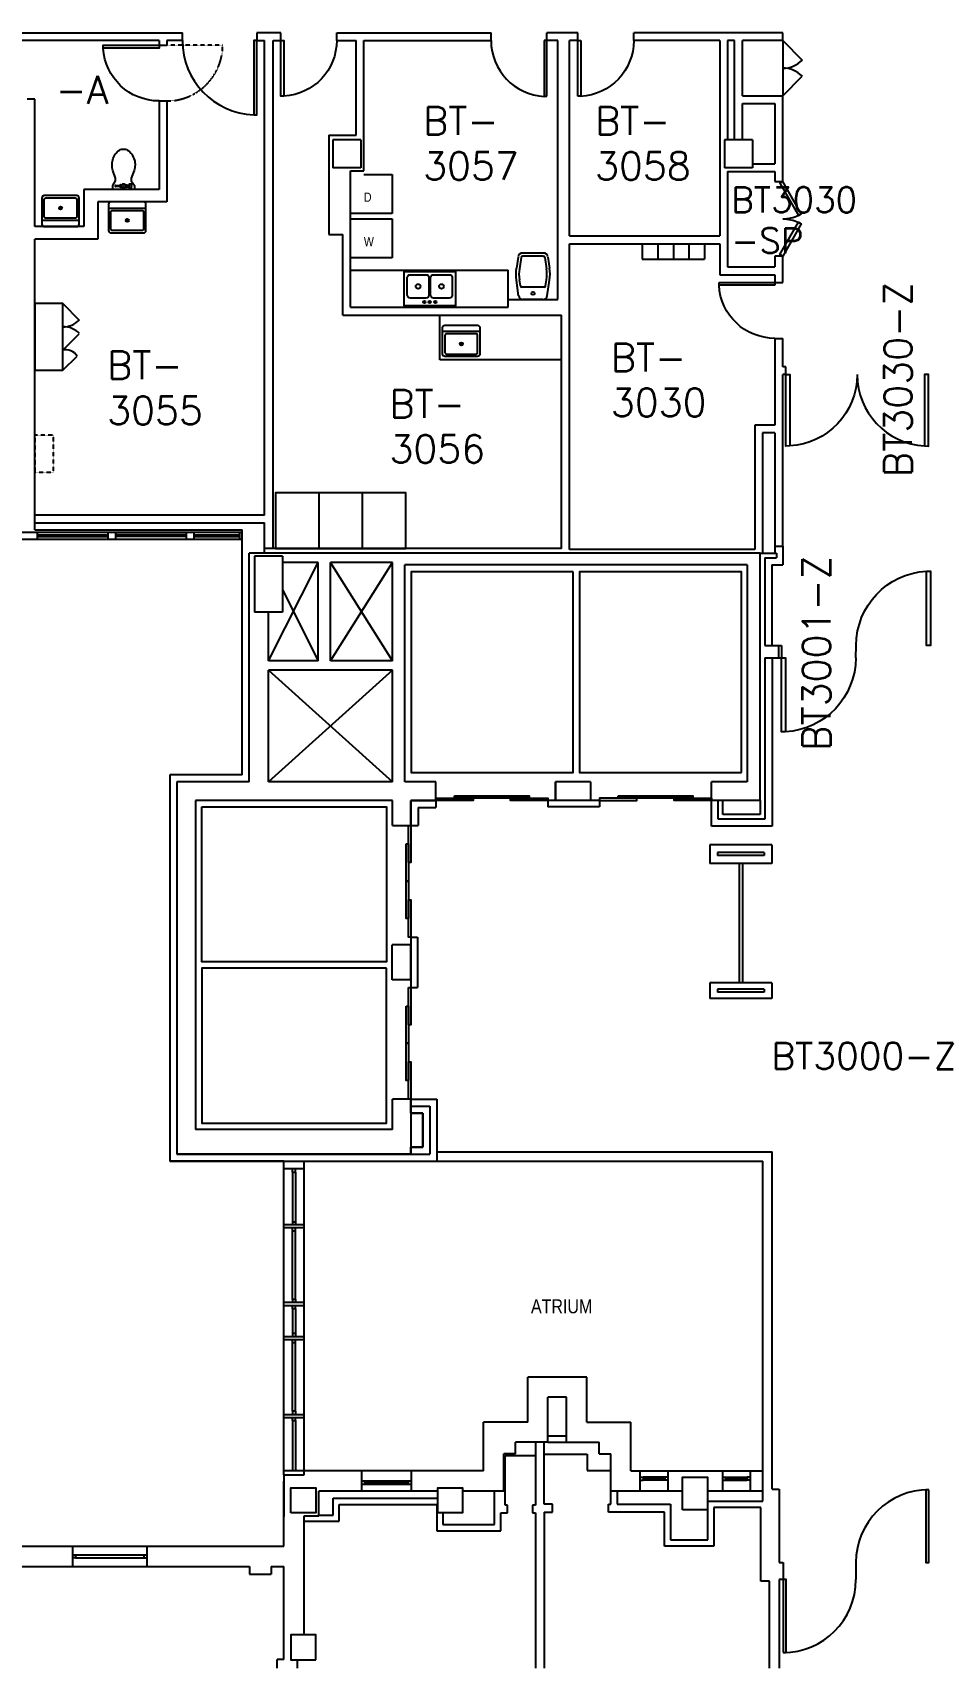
# Model space of a CAD drawing. Extents: x 2912 to 7121, y 18087 to 19938.
# Drawn here: x 4486 to 5062, y 18087 to 19142 of the extents above; entities that cross this region are included whole.
import ezdxf
from ezdxf.enums import TextEntityAlignment as Align

# ---------------------------------------------------------------- set-up
doc = ezdxf.new("R2010")
doc.units = 0
doc.header["$MEASUREMENT"] = 0
doc.linetypes.add('08224_0-UIHC_NEW_FLOOR_PLA', pattern=[0.1875, 0.125, -0.0625])
doc.layers.get('0').update_dxf_attribs({"linetype": 'CONTINUOUS'})
for name, color, linetype in [('ARDOOR', 7, 'CONTINUOUS'), ('ARROOMNO', 4, 'CONTINUOUS'), ('ARWALL', 7, 'CONTINUOUS'), ('COL', 14, 'CONTINUOUS'), ('EQUIP', 30, 'CONTINUOUS'), ('EXDOOR', 8, 'CONTINUOUS'), ('EXWALL', 8, 'CONTINUOUS'), ('EXWINDOW', 8, 'CONTINUOUS'), ('MILL', 1, 'CONTINUOUS'), ('MPFIXTURE', 3, 'CONTINUOUS'), ('TXT', 4, 'CONTINUOUS')]:
    doc.layers.add(name, color=color, linetype=linetype)
doc.styles.add('08224_0-UIHC_NEW_FLOOR_PL0', font='ARIALN.TTF', dxfattribs={"height": 17})
doc.styles.add('ROMANS', font='romans.shx', dxfattribs={"height": 18})

# ---------------------------------------------------------------- blocks, each defined once
blk = doc.blocks.new('SNK-CL2')
at = {"layer": 'MPFIXTURE', "ltscale": 0.25}
for p, q in [((-6.3, 0.4), (6.2, 0.4)), ((-9.2, -2.1), (-10.7, -12)), ((-8.2, -8.4), (-8.8, -12.4)), ((-7.2, -7.6), (7.1, -7.6)), ((8.1, -8.4), (8.7, -12.4)), ((9.2, -2.1), (10.7, -12)), ((-9.6, -27), (-10.7, -19.8)), ((-7.7, -26.7), (-8.8, -19.4)), ((7.6, -26.7), (8.7, -19.4)), ((9.6, -27), (10.7, -19.8)), ((-6.7, -27.6), (6.7, -27.6)), ((-6.7, -29.6), (6.7, -29.6))]:
    blk.add_line(p, q, dxfattribs=at)
blk.add_circle((0, -3.6), 1, dxfattribs=at)
for centre, radius, start, end in [((-6.3, -2.6), 3, 90, 171.4726), ((6.2, -2.6), 3, 8.5274, 90), ((-7.2, -8.6), 1, 90, 171.4726), ((7.1, -8.6), 1, 8.5274, 90), ((15, -15.9), 26, 171.4726, 188.5274), ((15, -15.9), 24, 171.4726, 188.5274), ((-15, -15.9), 24, 351.4726, 8.5274), ((-15, -15.9), 26, 351.4726, 8.5274), ((-6.7, -26.6), 3, 188.5274, 270), ((-6.7, -26.6), 1, 188.5274, 270), ((6.6, -26.6), 1, 270, 351.4726), ((6.6, -26.6), 3, 270, 351.4726)]:
    blk.add_arc(centre, radius, start, end, dxfattribs=at)
blk = doc.blocks.new('3-00-DR')
at = {"color": 0}
for p, q in [((0, 36), (0, 0)), ((1.8, 36), (0, 36)), ((1.8, 0), (1.8, 36)), ((0, 0), (1.8, 0))]:
    blk.add_line(p, q, dxfattribs=at)
blk.add_arc((-0.1, 0), 36.1, 0.049, 87.097, dxfattribs=at)
blk = doc.blocks.new('A$C469C574F')
at = {"layer": 'ARDOOR'}
blk.add_lwpolyline([(47, 47), (45, 47), (45, 0), (47, 0)], close=True, dxfattribs=at)
blk.add_arc((47, 0), 47, 90, 180, dxfattribs=at)

msp = doc.modelspace()

# ---------------------------------------------------------------- linework, layer by layer
at = {"layer": 'ARDOOR', "linetype": '08224_0-UIHC_NEW_FLOOR_PLA'}
msp.add_line((4608.5, 19133.7), (4572.5, 19133.7), dxfattribs=at)
at = {"layer": 'ARDOOR'}
for p, q in [((4969.5, 18926.3), (4969.5, 18928.7)), ((5016.6, 18738.8), (5016.9, 18746.8)), ((5016.7, 18155.6), (5016.7, 18144.6))]:
    msp.add_line(p, q, dxfattribs=at)
msp.add_lwpolyline([(4582.5, 19136.7, 0.402069), (4628.5, 19088.7), (4628.5, 19088.7), (4630.5, 19088.7), (4630.5, 19136.7), (4628.5, 19136.7), (4628.5, 19088.7)], format="xyb", dxfattribs=at)
at = {"layer": 'ARDOOR', "flags": 128}
for points in [[(4682, 19136.7, -0.39805), (4648, 19100.8), (4646, 19100.7), (4646, 19136.7), (4648, 19136.7), (4648, 19100.8)], [(4567.5, 19097.7, -0.39805), (4531.5, 19131.7), (4531.5, 19133.7), (4567.5, 19133.7), (4567.5, 19131.7), (4531.5, 19131.7)], [(4969.5, 19021.7, 0.110562), (4979.7, 19024), (4979.7, 19023.9), (4981.5, 19024.9), (4969.5, 19045.7), (4967.7, 19044.7), (4979.7, 19023.9)], [(4969.5, 19021.7, 0.110562), (4979.7, 19024), (4979.7, 19023.9), (4981.5, 19024.9), (4969.5, 19045.7), (4967.7, 19044.7), (4979.7, 19023.9)], [(4969.5, 19021.7, -0.110562), (4979.7, 19019.4), (4979.7, 19019.5), (4981.5, 19018.5), (4969.5, 18997.7), (4967.7, 18998.7), (4979.7, 19019.5)], [(4969.5, 19021.7, -0.110562), (4979.7, 19019.4), (4979.7, 19019.5), (4981.5, 19018.5), (4969.5, 18997.7), (4967.7, 18998.7), (4979.7, 19019.5)], [(5017.5, 18921.3, -0.39805), (4974, 18875.4), (4971.5, 18875.3), (4971.5, 18921.3), (4974, 18921.3), (4974, 18875.4)], [(5017.5, 18921.3, 0.39805), (5060.9, 18875.4), (5063.5, 18875.3), (5063.5, 18921.3), (5060.9, 18921.3), (5060.9, 18875.4)], [(5016.9, 18746.8, -0.39805), (5062.1, 18794.6), (5064.7, 18794.7), (5064.7, 18746.8), (5062.1, 18746.8), (5062.1, 18794.6)], [(5016.6, 18738.8, -0.39805), (4971.4, 18691.1), (4968.7, 18691), (4968.7, 18738.8), (4971.4, 18738.8), (4971.4, 18691.1)]]:
    msp.add_lwpolyline(points, format="xyb", dxfattribs=at)
at = {"layer": 'ARDOOR', "linetype": '08224_0-UIHC_NEW_FLOOR_PLA'}
msp.add_arc((4572.5, 19133.7), 36, 270, 0, dxfattribs=at)
at = {"layer": 'ARWALL', "linetype": 'BYBLOCK'}
for p, q in [((4389, 19141.7), (4582.5, 19141.7)), ((4567.5, 19136.7), (4446.5, 19136.7)), ((4582.5, 19136.7), (4572.5, 19136.7)), ((4682, 19141.7), (4781.5, 19141.7)), ((4694.5, 19075.7), (4694.5, 19136.7)), ((4699.5, 19052.7), (4699.5, 19136.7)), ((4699.5, 19136.7), (4781.5, 19136.7)), ((4837.5, 19141.7), (4817.5, 19141.7)), ((4837.5, 19141.7), (4817.5, 19141.7)), ((4824.5, 19136.7), (4817.5, 19136.7)), ((4824.5, 18969.7), (4824.5, 19136.7)), ((4824.5, 18969.7), (4824.5, 19136.7)), ((4837.5, 19136.7), (4832, 19136.7)), ((4832, 19010.7), (4832, 19136.7)), ((4914, 19141.7), (4873.5, 19141.7)), ((4914, 19141.7), (4873.5, 19141.7)), ((4929, 19136.7), (4873.5, 19136.7)), ((4969.5, 19141.7), (4913, 19141.7)), ((4969.5, 19141.7), (4918, 19141.7)), ((4929, 19136.7), (4929, 19010.7)), ((4934, 19136.7), (4934, 19072.7)), ((4938.5, 19136.7), (4934, 19136.7)), ((4938.5, 19136.7), (4936, 19136.7)), ((4938.5, 19072.7), (4938.5, 19136.7)), ((4938.5, 19072.7), (4938.5, 19136.7)), ((4969.5, 19136.7), (4943.5, 19136.7)), ((4943.5, 19101), (4943.5, 19136.7)), ((4969.5, 19136.7), (4943.5, 19136.7)), ((4943.5, 19101), (4943.5, 19136.7)), ((4969.5, 19136.7), (4969.5, 19141.7)), ((4487.5, 19098.9), (4482.5, 19098.9)), ((4487.5, 19016.7), (4487.5, 19098.9)), ((4943.5, 19101), (4969.5, 19101)), ((4943.5, 19101), (4969.5, 19101)), ((4943.5, 19096), (4964.5, 19096)), ((4943.5, 19072.7), (4943.5, 19096)), ((4943.5, 19096), (4964.5, 19096)), ((4943.5, 19072.7), (4943.5, 19096)), ((4964.5, 19096), (4964.5, 19057.2)), ((4964.5, 19096), (4964.5, 19057.2)), ((4969.5, 19045.7), (4969.5, 19101)), ((4969.5, 19045.7), (4969.5, 19101)), ((4677, 19075.7), (4677, 19011.7)), ((4691, 18964.7), (4691, 19052.7)), ((4691, 19052.7), (4699.5, 19052.7)), ((4934, 19052.2), (4964.5, 19052.2)), ((4934, 19052.2), (4934, 18990.7)), ((4936, 19052.2), (4964.5, 19052.2)), ((4950, 19057.2), (4964.5, 19057.2)), ((4950, 19057.2), (4964.5, 19057.2)), ((4964.5, 19052.2), (4964.5, 19045.7)), ((4964.5, 19052.2), (4964.5, 19045.7)), ((4487.5, 18821.2), (4487.5, 19008.7)), ((4686, 18959.7), (4686, 19011.7)), ((4832, 18808.7), (4832, 19005.7)), ((4929, 19005.7), (4929, 18985.7)), ((4964.5, 18997.7), (4964.5, 18990.7)), ((4964.5, 18997.7), (4964.5, 18990.7)), ((4969.5, 18980.7), (4969.5, 18997.7)), ((4934, 18990.7), (4964.5, 18990.7)), ((4934, 18990.7), (4964.5, 18990.7)), ((4929, 18985.7), (4964.5, 18985.7)), ((4964.5, 18985.7), (4964.5, 18980.7)), ((4792.5, 18964.7), (4792.5, 18969.7)), ((4792.5, 18969.7), (4824.5, 18969.7)), ((4686, 18959.7), (4827, 18959.7)), ((4691, 18964.7), (4792.5, 18964.7)), ((4827, 18809.2), (4827, 18959.7)), ((4964.5, 18944.7), (4964.5, 18888.7)), ((4969.5, 18926.3), (4969.5, 18944.7)), ((4969.5, 18810.8), (4969.5, 18921.3)), ((4951.5, 18888.7), (4951.5, 18808.7)), ((4956.5, 18883.7), (4956.5, 18806.3)), ((4964.5, 18883.7), (4964.5, 18810.8)), ((4827, 18809.2), (4635.5, 18809.2)), ((4951.5, 18808.7), (4832, 18808.7)), ((4962.5, 18618.3), (4922.5, 18618.3)), ((4922.5, 18618.3), (4922.5, 18606.3)), ((4962.5, 18618.3), (4962.5, 18606.3)), ((4957.5, 18613.3), (4927.5, 18613.3)), ((4927.5, 18613.3), (4927.5, 18611.3)), ((4957.5, 18611.3), (4927.5, 18611.3)), ((4957.5, 18613.3), (4957.5, 18611.3)), ((4962.5, 18606.3), (4922.5, 18606.3)), ((4941.5, 18606.3), (4941.5, 18529.3)), ((4943.5, 18606.3), (4943.5, 18529.3)), ((4962.5, 18529.3), (4922.5, 18529.3)), ((4922.5, 18529.3), (4922.5, 18519.3)), ((4957.5, 18525.3), (4927.5, 18525.3)), ((4927.5, 18525.3), (4927.5, 18523.3)), ((4957.5, 18523.3), (4927.5, 18523.3)), ((4957.5, 18525.3), (4957.5, 18523.3)), ((4962.5, 18529.3), (4962.5, 18519.3)), ((4962.5, 18519.3), (4922.5, 18519.3)), ((4746.5, 18420.3), (4962.7, 18420.3)), ((4962.7, 18203), (4962.7, 18420.3)), ((4648, 18212.2), (4648, 18414.3)), ((4661, 18212.2), (4661, 18414.3)), ((4746.5, 18414.3), (4956.7, 18414.3)), ((4956.7, 18195.2), (4956.7, 18414.3)), ((4648, 18212.2), (4648, 18288.2)), ((4661, 18212.2), (4661, 18288.2)), ((4805.2, 18246.2), (4805.2, 18253.8)), ((4818.2, 18233.2), (4818.2, 18253.8)), ((4830.2, 18233.2), (4830.2, 18253.8)), ((4776.7, 18214.7), (4776.7, 18246.2)), ((4805.2, 18246.2), (4776.7, 18246.2)), ((4871.7, 18214.7), (4871.7, 18240.8)), ((4797.2, 18225.7), (4797.2, 18233.2)), ((4818.2, 18233.2), (4797.2, 18233.2)), ((4818.2, 18237.2), (4830.2, 18237.2)), ((4818.2, 18233.2), (4830.2, 18233.2)), ((4830.2, 18233.2), (4851.2, 18233.2)), ((4851.2, 18225.7), (4851.2, 18233.2)), ((4789.7, 18201.7), (4789.7, 18225.7)), ((4797.2, 18225.7), (4789.7, 18225.7)), ((4851.2, 18225.7), (4858.7, 18225.7)), ((4858.7, 18201.7), (4858.7, 18225.7)), ((4648, 18212.2), (4661, 18212.2)), ((4648, 18212.2), (4648, 18185.4)), ((4648, 18212.2), (4661, 18212.2)), ((4648, 18166.1), (4648, 18208)), ((4871.7, 18214.7), (4956.7, 18214.7)), ((4670.5, 18185.7), (4670.5, 18201.7)), ((4789.7, 18201.7), (4763.2, 18201.7)), ((4905, 18201.7), (4858.7, 18201.7)), ((4956.7, 18201.7), (4921, 18201.7)), ((4661, 18185.7), (4670.5, 18185.7)), ((4661, 18153.1), (4661, 18185.7)), ((3858.1, 18166.1), (4648, 18166.1)), ((4478.7, 18153.1), (4625.7, 18153.1)), ((4625.7, 18153.1), (4625.7, 18148.1)), ((4625.7, 18148.1), (4639.7, 18148.1)), ((4639.7, 18153.1), (4648, 18153.1)), ((4639.7, 18153.1), (4639.7, 18148.1)), ((4648, 18093.2), (4648, 18153.1)), ((4661, 18109), (4661, 18153.1)), ((4643.7, 18087.5), (4643.7, 18093.2)), ((4648, 18093.2), (4643.7, 18093.2)), ((4656.7, 18087.5), (4656.7, 18093))]:
    msp.add_line(p, q, dxfattribs=at)
at = {"layer": 'ARWALL'}
for p, q in [((4567.5, 19136.7), (4567.5, 19133.7)), ((4572.5, 19136.7), (4572.5, 19133.7)), ((4582.5, 19136.7), (4582.5, 19141.7)), ((4646, 19141.7), (4630.5, 19141.7)), ((4630.5, 19141.7), (4630.5, 19136.7)), ((4630.5, 19136.7), (4635.5, 19136.7)), ((4635.5, 18830.7), (4635.5, 19136.7)), ((4641, 19136.7), (4646, 19136.7)), ((4646, 19136.7), (4646, 19141.7)), ((4682, 19136.7), (4682, 19141.7)), ((4682, 19136.7), (4694.5, 19136.7)), ((4781.5, 19136.7), (4781.5, 19141.7)), ((4817.5, 19136.7), (4817.5, 19141.7)), ((4837.5, 19136.7), (4837.5, 19141.7)), ((4873.5, 19136.7), (4873.5, 19141.7)), ((4567.5, 19133.7), (4572.5, 19133.7)), ((4487.5, 19098.9), (4487.5, 19098.9)), ((4567.5, 19097.7), (4567.5, 19040.7)), ((4567.5, 19097.7), (4572.5, 19097.7)), ((4572.5, 19097.7), (4572.5, 19032.7)), ((4677, 19075.7), (4694.5, 19075.7)), ((4567.5, 19040.7), (4519, 19040.7)), ((4519, 19040.7), (4519, 19016.7)), ((4964.5, 19045.7), (4969.5, 19045.7)), ((4572.5, 19032.7), (4528, 19032.7)), ((4528, 19032.7), (4528, 19008.7)), ((4519, 19016.7), (4487.5, 19016.7)), ((4528, 19008.7), (4487.5, 19008.7)), ((4677, 19011.7), (4686, 19011.7)), ((4969.5, 18997.7), (4964.5, 18997.7)), ((4964.5, 18980.7), (4969.5, 18980.7)), ((4964.5, 18944.7), (4969.5, 18944.7)), ((4969.5, 18926.3), (4969.5, 18928.7)), ((4971.5, 18926.3), (4969.5, 18926.3)), ((4971.5, 18921.3), (4971.5, 18926.3)), ((4971.5, 18921.3), (4969.5, 18921.3)), ((4964.5, 18888.7), (4951.5, 18888.7)), ((4964.5, 18883.7), (4956.5, 18883.7)), ((4635.5, 18830.7), (4487.5, 18830.7)), ((4810.2, 18233.2), (4810.2, 18192.7)), ((4815.8, 18193.2), (4815.8, 18233.2)), ((4790.7, 18192.7), (4790.7, 18224.7)), ((4790.7, 18224.7), (4810.2, 18224.7)), ((4815.8, 18225.5), (4843.5, 18225.5)), ((4843.5, 18225.5), (4843.5, 18215)), ((4843.5, 18215), (4858.7, 18215)), ((4679.7, 18186.2), (4679.7, 18197.1)), ((4679.7, 18197.1), (4747.2, 18197.1)), ((4783.7, 18180.1), (4783.7, 18201.7)), ((4858.7, 18193.2), (4858.7, 18201.7)), ((4862.7, 18201.7), (4862.7, 18193.2)), ((4962.7, 18203), (4967.2, 18203)), ((4967.2, 18203), (4967.2, 18155.6)), ((4670.5, 18186.2), (4679.7, 18186.2)), ((4683.7, 18182.2), (4683.7, 18193.1)), ((4683.7, 18193.1), (4746.5, 18193.1)), ((4746.5, 18193.1), (4746.5, 18176.1)), ((4750.5, 18187.7), (4750.5, 18180.1)), ((4787.7, 18176.1), (4787.7, 18187.7)), ((4787.7, 18187.7), (4792.2, 18187.7)), ((4792.2, 18192.7), (4790.7, 18192.7)), ((4792.2, 18187.7), (4792.2, 18192.7)), ((4810.2, 18192.7), (4808.2, 18192.7)), ((4808.2, 18192.7), (4808.2, 18187.7)), ((4808.2, 18187.7), (4810.2, 18187.7)), ((4810.2, 18187.7), (4810.2, 18087.5)), ((4821.2, 18193.2), (4815.8, 18193.2)), ((4815.8, 18188.2), (4821.2, 18188.2)), ((4815.8, 18188.2), (4815.8, 18087.5)), ((4821.2, 18188.2), (4821.2, 18193.2)), ((4857.2, 18188.2), (4857.2, 18193.2)), ((4857.2, 18193.2), (4858.7, 18193.2)), ((4893.2, 18188.2), (4857.2, 18188.2)), ((4862.7, 18193.2), (4897.2, 18193.2)), ((4893.2, 18166.2), (4893.2, 18188.2)), ((4897.2, 18193.2), (4897.2, 18170.2)), ((4921.2, 18170.2), (4921.2, 18195.2)), ((4921.2, 18195.2), (4956.7, 18195.2)), ((4955.5, 18191.2), (4925.2, 18191.2)), ((4925.2, 18191.2), (4925.2, 18166.2)), ((4955.5, 18143.7), (4955.5, 18191.2)), ((4661, 18182.2), (4683.7, 18182.2)), ((4746.5, 18176.1), (4787.7, 18176.1)), ((4750.5, 18180.1), (4783.7, 18180.1)), ((4925.2, 18166.2), (4893.2, 18166.2)), ((4897.2, 18170.2), (4921.2, 18170.2)), ((4967.2, 18155.6), (4969.7, 18155.6)), ((4969.7, 18155.6), (4969.7, 18144.6)), ((4961, 18143.7), (4955.5, 18143.7)), ((4961, 18087.5), (4961, 18143.7)), ((4969.7, 18144.6), (4967.2, 18144.6)), ((4967.2, 18144.6), (4967.2, 18087.5))]:
    msp.add_line(p, q, dxfattribs=at)
at = {"layer": 'ARWALL', "linetype": 'CONTINUOUS'}
for p, q in [((4641, 18809.2), (4641, 19136.7)), ((4832, 19010.7), (4929, 19010.7)), ((4832, 19010.7), (4929, 19010.7)), ((4832, 19005.7), (4929, 19005.7)), ((4832, 19005.7), (4929, 19005.7))]:
    msp.add_line(p, q, dxfattribs=at)
at = {"layer": 'COL'}
for p, q in [((4679.5, 19072.7), (4679.5, 19054.7)), ((4697.5, 19072.7), (4679.5, 19072.7)), ((4697.5, 19072.7), (4697.5, 19054.7)), ((4932, 19072.7), (4932, 19054.7)), ((4950, 19072.7), (4932, 19072.7)), ((4950, 19072.7), (4950, 19054.7)), ((4697.5, 19054.7), (4679.5, 19054.7)), ((4950, 19054.7), (4932, 19054.7)), ((4629, 18804.3), (4629, 18768.3)), ((4647, 18804.3), (4629, 18804.3)), ((4647, 18804.3), (4647, 18768.3)), ((4647, 18768.3), (4629, 18768.3))]:
    msp.add_line(p, q, dxfattribs=at)
for points in [[(4905, 18189.7), (4905, 18210.7), (4921, 18210.7), (4921, 18189.7)], [(4652.5, 18187.7), (4652.5, 18203.7), (4668.5, 18203.7), (4668.5, 18187.7)], [(4747.2, 18187.7), (4747.2, 18203.7), (4763.2, 18203.7), (4763.2, 18187.7)], [(4668.5, 18093), (4668.5, 18109), (4652.5, 18109), (4652.5, 18093)]]:
    msp.add_lwpolyline(points, close=True, dxfattribs=at)
at = {"layer": 'EQUIP', "linetype": '08224_0-UIHC_NEW_FLOOR_PLA'}
msp.add_lwpolyline([(4499.5, 18858.4), (4499.5, 18882.4), (4487.5, 18882.4), (4487.5, 18858.4), (4499.5, 18858.4)], dxfattribs=at)
at = {"layer": 'EXDOOR'}
for points in [[(4758, 18649.8), (4782, 18649.8), (4782, 18648.3), (4758, 18648.3)], [(4782, 18649.8), (4806, 18649.8), (4806, 18648.3), (4782, 18648.3)], [(4863.5, 18649.8), (4887.5, 18649.8), (4887.5, 18648.3), (4863.5, 18648.3)], [(4887.5, 18649.8), (4911.5, 18649.8), (4911.5, 18648.3), (4887.5, 18648.3)], [(4746, 18648.3), (4770, 18648.3), (4770, 18646.8), (4746, 18646.8)], [(4794, 18648.3), (4818, 18648.3), (4818, 18646.8), (4794, 18646.8)], [(4851.5, 18646.8), (4875.5, 18646.8), (4875.5, 18648.3), (4851.5, 18648.3)], [(4899.5, 18648.3), (4923.5, 18648.3), (4923.5, 18646.8), (4899.5, 18646.8)], [(4728.2, 18630.8), (4729.7, 18630.8), (4729.7, 18606.8), (4728.2, 18606.8)], [(4726.7, 18618.8), (4728.2, 18618.8), (4728.2, 18594.8), (4726.7, 18594.8)], [(4726.7, 18594.8), (4728.2, 18594.8), (4728.2, 18570.8), (4726.7, 18570.8)], [(4728.2, 18582.8), (4729.7, 18582.8), (4729.7, 18558.8), (4728.2, 18558.8)], [(4728.2, 18526.3), (4729.7, 18526.3), (4729.7, 18502.3), (4728.2, 18502.3)], [(4726.7, 18514.3), (4728.2, 18514.3), (4728.2, 18490.3), (4726.7, 18490.3)], [(4726.7, 18490.3), (4728.2, 18490.3), (4728.2, 18466.3), (4726.7, 18466.3)], [(4728.2, 18478.3), (4729.7, 18478.3), (4729.7, 18454.3), (4728.2, 18454.3)]]:
    msp.add_lwpolyline(points, close=True, dxfattribs=at)
at = {"layer": 'EXWALL'}
for p, q in [((4453, 18819.7), (4621, 18819.7)), ((4487.5, 18825.7), (4635.5, 18825.7)), ((4487.5, 18821.2), (4621, 18821.2)), ((4489, 18825.7), (4635.5, 18825.7)), ((4621, 18663.3), (4621, 18821.2)), ((4453, 18815.2), (4621, 18815.2)), ((4964.5, 18810.8), (4969.5, 18810.8)), ((4964.5, 18810.8), (4964.5, 18806.3)), ((4969.5, 18810.8), (4969.5, 18798.8)), ((4955, 18806.3), (4625.5, 18806.3)), ((4625.5, 18658.8), (4625.5, 18806.3)), ((4638, 18736.8), (4670, 18800.3)), ((4670, 18800.3), (4647, 18800.3)), ((4670, 18736.8), (4670, 18800.3)), ((4678, 18736.8), (4678, 18800.3)), ((4678, 18736.8), (4718, 18800.3)), ((4718, 18736.8), (4678, 18800.3)), ((4718, 18800.3), (4678, 18800.3)), ((4718, 18736.8), (4718, 18800.3)), ((4726, 18658.8), (4726, 18798.7)), ((4946.7, 18798.7), (4726, 18798.7)), ((4946.7, 18798.7), (4946.7, 18658.8)), ((4955, 18646.8), (4955, 18806.3)), ((4955, 18806.3), (4965.5, 18806.3)), ((4958, 18803.3), (4958, 18746.8)), ((4958, 18803.3), (4965.5, 18803.3)), ((4962.5, 18798.8), (4969.5, 18798.8)), ((4962.5, 18798.8), (4962.5, 18746.8)), ((4965.5, 18806.3), (4965.5, 18803.3)), ((4647, 18782.5), (4670, 18736.8)), ((4638, 18736.8), (4638, 18768.3)), ((4958, 18746.8), (4968.7, 18746.8)), ((4958, 18746.8), (4966.7, 18746.8)), ((4966.7, 18746.8), (4966.7, 18738.8)), ((4968.7, 18746.8), (4968.7, 18738.8)), ((4670, 18736.8), (4638, 18736.8)), ((4718, 18736.8), (4678, 18736.8)), ((4958, 18738.8), (4968.7, 18738.8)), ((4958, 18738.8), (4958, 18634.8)), ((4958, 18738.8), (4966.7, 18738.8)), ((4962.7, 18738.8), (4962.7, 18630.3)), ((4638, 18658.8), (4638, 18730.8)), ((4718, 18730.8), (4638, 18658.8)), ((4638, 18730.8), (4718, 18658.8)), ((4718, 18730.8), (4638, 18730.8)), ((4718, 18658.8), (4718, 18730.8)), ((4621, 18663.3), (4574.5, 18663.3)), ((4574.5, 18663.3), (4574.5, 18414.3)), ((4579, 18658.8), (4579, 18418.8)), ((4625.5, 18658.8), (4579, 18658.8)), ((4718, 18658.8), (4638, 18658.8)), ((4746, 18658.8), (4726, 18658.8)), ((4746, 18646.8), (4746, 18658.8)), ((4823, 18658.8), (4823, 18646.8)), ((4845.5, 18658.8), (4823, 18658.8)), ((4823, 18646.8), (4823, 18658.8)), ((4845.5, 18658.8), (4845.5, 18646.8)), ((4923.5, 18646.8), (4923.5, 18658.8)), ((4946.7, 18658.8), (4923.5, 18658.8)), ((4718, 18646.8), (4591, 18646.8)), ((4591, 18646.8), (4591, 18434.8)), ((4718, 18630.8), (4718, 18646.8)), ((4746, 18646.8), (4729.7, 18646.8)), ((4729.7, 18630.8), (4729.7, 18646.8)), ((4729.7, 18646.8), (4729.7, 18630.8)), ((4734.5, 18642.3), (4734.5, 18630.8)), ((4746, 18646.8), (4746, 18642.3)), ((4851.5, 18646.8), (4818, 18646.8)), ((4851.5, 18642.8), (4818, 18642.8)), ((4845.5, 18646.8), (4823, 18646.8)), ((4955, 18646.8), (4923.5, 18646.8)), ((4923.5, 18630.3), (4923.5, 18646.8)), ((4928, 18634.8), (4928, 18646.8)), ((4931, 18637.8), (4931, 18646.8)), ((4955, 18646.8), (4955, 18637.8)), ((4718, 18630.8), (4729.7, 18630.8)), ((4962.7, 18630.3), (4923.5, 18630.3)), ((4958, 18634.8), (4928, 18634.8)), ((4955, 18637.8), (4931, 18637.8)), ((4729.7, 18558.8), (4729.7, 18526.3)), ((4734, 18558.8), (4734, 18526.3)), ((4729.7, 18553.8), (4717.7, 18553.8)), ((4717.7, 18531.3), (4717.7, 18553.8)), ((4729.7, 18531.3), (4729.7, 18553.8)), ((4729.7, 18531.3), (4717.7, 18531.3)), ((4730, 18454.3), (4718, 18454.3)), ((4718, 18434.8), (4718, 18454.3)), ((4729.7, 18445.3), (4729.7, 18454.3)), ((4729.7, 18454.3), (4729.7, 18418.8)), ((4742, 18449.8), (4742, 18418.8)), ((4746.5, 18454.3), (4746.5, 18414.3)), ((4737.5, 18445.3), (4729.7, 18445.3)), ((4737.5, 18423.3), (4737.5, 18445.3)), ((4737.5, 18445.3), (4737.5, 18423.3)), ((4718, 18434.8), (4591, 18434.8)), ((4661, 18418.8), (4579, 18418.8)), ((4730, 18418.8), (4661, 18418.8)), ((4729.7, 18418.8), (4729.7, 18423.3)), ((4737.5, 18423.3), (4729.7, 18423.3)), ((4648, 18414.3), (4574.5, 18414.3)), ((4648, 18212.2), (4648, 18414.3)), ((4661, 18212.2), (4661, 18414.3)), ((4648, 18212.2), (4648, 18288.2)), ((4661, 18212.2), (4661, 18288.2)), ((4805.2, 18246.2), (4805.2, 18275.2)), ((4843.2, 18275.2), (4805.2, 18275.2)), ((4843.2, 18246.2), (4843.2, 18275.2)), ((4830.2, 18262.2), (4818.2, 18262.2)), ((4818.2, 18233.2), (4818.2, 18262.2)), ((4830.2, 18233.2), (4830.2, 18262.2)), ((4776.7, 18214.7), (4776.7, 18246.2)), ((4805.2, 18246.2), (4776.7, 18246.2)), ((4843.2, 18246.2), (4871.7, 18246.2)), ((4871.7, 18214.7), (4871.7, 18246.2)), ((4797.2, 18225.7), (4797.2, 18233.2)), ((4818.2, 18233.2), (4797.2, 18233.2)), ((4830.2, 18233.2), (4851.2, 18233.2)), ((4851.2, 18225.7), (4851.2, 18233.2)), ((4789.7, 18201.7), (4789.7, 18225.7)), ((4797.2, 18225.7), (4789.7, 18225.7)), ((4851.2, 18225.7), (4858.7, 18225.7)), ((4858.7, 18201.7), (4858.7, 18225.7)), ((4776.7, 18214.7), (4648, 18214.7)), ((4648, 18212.2), (4661, 18212.2)), ((4648, 18212.2), (4648, 18185.4)), ((4648, 18212.2), (4661, 18212.2)), ((4648, 18166.1), (4648, 18208)), ((4698, 18214.7), (4698, 18201.7)), ((4698, 18208.2), (4700, 18208.2)), ((4700, 18208.2), (4700, 18206.2)), ((4700, 18208.2), (4728, 18208.2)), ((4700, 18207.2), (4728, 18207.2)), ((4728, 18208.2), (4728, 18206.2)), ((4728, 18208.2), (4730, 18208.2)), ((4730, 18214.7), (4730, 18201.7)), ((4871.7, 18214.7), (4956.7, 18214.7)), ((4747.2, 18201.7), (4670.5, 18201.7)), ((4670.5, 18185.7), (4670.5, 18201.7)), ((4698, 18206.2), (4700, 18206.2)), ((4700, 18206.2), (4728, 18206.2)), ((4728, 18206.2), (4730, 18206.2)), ((4789.7, 18201.7), (4763.2, 18201.7)), ((4905, 18201.7), (4858.7, 18201.7)), ((4956.7, 18201.7), (4921, 18201.7)), ((4661, 18185.7), (4670.5, 18185.7)), ((4661, 18153.1), (4661, 18185.7)), ((3858.1, 18166.1), (4648, 18166.1)), ((4478.7, 18153.1), (4625.7, 18153.1)), ((4625.7, 18153.1), (4625.7, 18148.1)), ((4625.7, 18148.1), (4639.7, 18148.1)), ((4639.7, 18153.1), (4648, 18153.1)), ((4639.7, 18153.1), (4639.7, 18148.1)), ((4648, 18093.2), (4648, 18153.1)), ((4661, 18109), (4661, 18153.1)), ((4643.7, 18087.5), (4643.7, 18093.2)), ((4648, 18093.2), (4643.7, 18093.2)), ((4656.7, 18087.5), (4656.7, 18093))]:
    msp.add_line(p, q, dxfattribs=at)
at = {"layer": 'EXWALL', "linetype": 'CONTINUOUS'}
for p, q in [((4635.5, 18806.3), (4635.5, 18825.7)), ((4729.7, 18646.8), (4746, 18646.8)), ((4734.5, 18642.3), (4746, 18642.3)), ((4818, 18646.8), (4818, 18642.8)), ((4851.5, 18646.8), (4851.5, 18642.8)), ((4729.7, 18630.8), (4734.5, 18630.8)), ((4729.7, 18558.8), (4734, 18558.8)), ((4729.7, 18526.3), (4734, 18526.3)), ((4729.7, 18449.8), (4742, 18449.8)), ((4730, 18454.3), (4746.5, 18454.3)), ((4729.7, 18445.3), (4737.5, 18445.3)), ((4579, 18418.8), (4742, 18418.8)), ((4729.7, 18423.3), (4737.5, 18423.3)), ((4574.5, 18414.3), (4746.5, 18414.3)), ((4574.5, 18414.3), (4746.5, 18414.3))]:
    msp.add_line(p, q, dxfattribs=at)
at = {"layer": 'EXWALL'}
for points in [[(4834.5, 18794.3), (4730, 18794.3), (4730, 18664.8), (4834.5, 18664.8)], [(4943, 18664.8), (4943, 18794.3), (4838.5, 18794.3), (4838.5, 18664.8)], [(4595, 18642.8), (4714, 18642.8), (4714, 18542.8), (4595, 18542.8)], [(4714, 18538.8), (4595, 18538.8), (4595, 18438.8), (4714, 18438.8)]]:
    msp.add_lwpolyline(points, close=True, dxfattribs=at)
at = {"layer": 'EXWINDOW'}
for p, q in [((4489, 18819.7), (4489, 18815.2)), ((4534.5, 18819.7), (4534.5, 18815.2)), ((4539.5, 18819.7), (4539.5, 18815.2)), ((4585, 18819.7), (4585, 18815.2)), ((4590, 18819.7), (4590, 18815.2)), ((4619.5, 18815.2), (4619.5, 18819.7)), ((4489, 18818), (4490, 18818)), ((4489, 18817), (4490, 18817)), ((4490, 18818), (4533.5, 18818)), ((4490, 18818), (4490, 18817)), ((4490, 18817), (4533.5, 18817)), ((4533.5, 18818), (4533.5, 18817)), ((4533.5, 18818), (4534.5, 18818)), ((4533.5, 18817), (4534.5, 18817)), ((4540.5, 18818), (4539.5, 18818)), ((4540.5, 18817), (4539.5, 18817)), ((4584, 18818), (4540.5, 18818)), ((4540.5, 18818), (4540.5, 18817)), ((4584, 18817), (4540.5, 18817)), ((4584, 18818), (4584, 18817)), ((4585, 18818), (4584, 18818)), ((4585, 18817), (4584, 18817)), ((4590, 18818), (4591, 18818)), ((4590, 18817), (4591, 18817)), ((4591, 18818), (4618.5, 18818)), ((4591, 18818), (4591, 18817)), ((4591, 18817), (4618.5, 18817)), ((4618.5, 18817), (4618.5, 18818)), ((4618.5, 18818), (4619.5, 18818)), ((4618.5, 18817), (4619.5, 18817)), ((4661, 18409.3), (4648, 18409.3)), ((4653.5, 18407.3), (4653.5, 18409.3)), ((4653.5, 18407.3), (4653.5, 18375.3)), ((4653.5, 18407.3), (4655.5, 18407.3)), ((4655.5, 18407.3), (4655.5, 18409.3)), ((4655.5, 18407.3), (4655.5, 18375.3)), ((4653.5, 18375.3), (4655.5, 18375.3)), ((4653.5, 18375.3), (4653.5, 18373.3)), ((4655.5, 18375.3), (4655.5, 18373.3)), ((4661, 18373.3), (4648, 18373.3)), ((4661, 18371.3), (4648, 18371.3)), ((4653.5, 18369.3), (4653.5, 18371.3)), ((4653.5, 18325.2), (4653.5, 18369.3)), ((4655.5, 18369.3), (4653.5, 18369.3)), ((4655.5, 18369.3), (4655.5, 18371.3)), ((4655.5, 18325.2), (4655.5, 18369.3)), ((4653.5, 18325.2), (4653.5, 18323.2)), ((4655.5, 18325.2), (4655.5, 18323.2)), ((4653.5, 18319.2), (4653.5, 18321.2)), ((4653.5, 18319.2), (4653.5, 18303.2)), ((4655.5, 18319.2), (4655.5, 18321.2)), ((4655.5, 18319.2), (4655.5, 18303.2)), ((4653.5, 18303.2), (4653.5, 18301.2)), ((4655.5, 18303.2), (4655.5, 18301.2)), ((4653.5, 18297.2), (4653.5, 18299.2)), ((4653.5, 18253.1), (4653.5, 18297.2)), ((4655.5, 18297.2), (4653.5, 18297.2)), ((4655.5, 18297.2), (4655.5, 18299.2)), ((4655.5, 18253.1), (4655.5, 18297.2)), ((4653.5, 18253.1), (4653.5, 18288.2)), ((4655.5, 18253.1), (4655.5, 18288.2)), ((4648, 18251.1), (4661, 18251.1)), ((4648, 18251.1), (4661, 18251.1)), ((4648, 18249.1), (4661, 18249.1)), ((4648, 18249.1), (4661, 18249.1)), ((4653.5, 18253.1), (4653.5, 18251.1)), ((4653.5, 18253.1), (4653.5, 18251.1)), ((4653.5, 18247.1), (4653.5, 18249.1)), ((4653.5, 18247.1), (4653.5, 18249.1)), ((4655.5, 18253.1), (4655.5, 18251.1)), ((4655.5, 18253.1), (4655.5, 18251.1)), ((4655.5, 18247.1), (4655.5, 18249.1)), ((4655.5, 18247.1), (4655.5, 18249.1)), ((4653.5, 18247.1), (4655.5, 18247.1)), ((4653.5, 18247.1), (4653.5, 18215.1)), ((4653.5, 18247.1), (4653.5, 18214.7)), ((4653.5, 18247.1), (4655.5, 18247.1)), ((4655.5, 18247.1), (4655.5, 18215.1)), ((4655.5, 18247.1), (4655.5, 18214.7)), ((4877.5, 18214.7), (4877.5, 18201.7)), ((4877.5, 18214.7), (4877.5, 18201.7)), ((4877.5, 18210.7), (4879.5, 18210.7)), ((4877.5, 18210.7), (4879.5, 18210.7)), ((4877.5, 18208.7), (4879.5, 18208.7)), ((4877.5, 18208.7), (4879.5, 18208.7)), ((4879.5, 18210.7), (4879.5, 18208.7)), ((4895.5, 18210.7), (4879.5, 18210.7)), ((4879.5, 18210.7), (4879.5, 18208.7)), ((4879.5, 18209.7), (4893.5, 18209.7)), ((4879.5, 18209.7), (4893.5, 18209.7)), ((4895.5, 18208.7), (4879.5, 18208.7)), ((4893.5, 18210.7), (4893.5, 18208.7)), ((4895.5, 18210.7), (4893.5, 18210.7)), ((4893.5, 18210.7), (4893.5, 18208.7)), ((4895.5, 18210.7), (4893.5, 18210.7)), ((4895.5, 18208.7), (4893.5, 18208.7)), ((4895.5, 18208.7), (4893.5, 18208.7)), ((4895.5, 18214.7), (4895.5, 18201.7)), ((4895.5, 18214.7), (4895.5, 18201.7)), ((4930.6, 18214.7), (4930.6, 18201.7)), ((4930.6, 18214.7), (4930.6, 18201.7)), ((4930.6, 18210.7), (4932.6, 18210.7)), ((4930.6, 18210.7), (4946.6, 18210.7)), ((4930.6, 18210.7), (4932.6, 18210.7)), ((4930.6, 18208.7), (4932.6, 18208.7)), ((4930.6, 18208.7), (4946.6, 18208.7)), ((4930.6, 18208.7), (4932.6, 18208.7)), ((4932.6, 18210.7), (4932.6, 18208.7)), ((4932.6, 18210.7), (4932.6, 18208.7)), ((4946.6, 18209.7), (4932.6, 18209.7)), ((4946.6, 18209.7), (4932.6, 18209.7)), ((4946.6, 18210.7), (4946.6, 18208.7)), ((4948.6, 18210.7), (4946.6, 18210.7)), ((4946.6, 18210.7), (4946.6, 18208.7)), ((4948.6, 18210.7), (4946.6, 18210.7)), ((4948.6, 18208.7), (4946.6, 18208.7)), ((4948.6, 18208.7), (4946.6, 18208.7)), ((4948.6, 18214.7), (4948.6, 18201.7)), ((4948.6, 18214.7), (4948.6, 18201.7)), ((4511.7, 18166.1), (4511.7, 18153.1)), ((4559.7, 18166.1), (4559.7, 18153.1)), ((4511.7, 18160.6), (4513.7, 18160.6)), ((4513.7, 18158.6), (4511.7, 18158.6)), ((4513.7, 18160.6), (4557.7, 18160.6)), ((4513.7, 18160.6), (4513.7, 18158.6)), ((4513.7, 18158.6), (4557.7, 18158.6)), ((4557.7, 18160.6), (4557.7, 18158.6)), ((4557.7, 18160.6), (4559.7, 18160.6)), ((4557.7, 18158.6), (4559.7, 18158.6))]:
    msp.add_line(p, q, dxfattribs=at)
at = {"layer": 'EXWINDOW', "linetype": 'CONTINUOUS'}
for p, q in [((4661, 18323.2), (4648, 18323.2)), ((4655.5, 18325.2), (4653.5, 18325.2)), ((4661, 18321.2), (4648, 18321.2)), ((4655.5, 18319.2), (4653.5, 18319.2)), ((4655.5, 18303.2), (4653.5, 18303.2)), ((4661, 18301.2), (4648, 18301.2)), ((4661, 18299.2), (4648, 18299.2)), ((4655.5, 18253.1), (4653.5, 18253.1)), ((4655.5, 18253.1), (4653.5, 18253.1))]:
    msp.add_line(p, q, dxfattribs=at)
at = {"layer": 'MILL'}
for p, q in [((4969.5, 19136.7), (4969.5, 19101)), ((4969.5, 19136.7), (4982.1, 19124.1)), ((4969.5, 19101), (4982.1, 19113.6)), ((4699.5, 19050.3), (4717.8, 19050.3)), ((4717.8, 19050.3), (4717.8, 19025.1)), ((4717.8, 19025.1), (4691, 19025.1)), ((4691, 19021.7), (4717.8, 19021.7)), ((4717.8, 19021.7), (4717.8, 18996.5)), ((4717.8, 18996.5), (4691, 18996.5)), ((4691, 18988.7), (4792.5, 18988.7)), ((4792.5, 18969.7), (4792.5, 18988.7)), ((4748.5, 18930.9), (4748.5, 18959.7)), ((4826.5, 18930.9), (4748.5, 18930.9))]:
    msp.add_line(p, q, dxfattribs=at)
at = {"layer": 'MILL', "linetype": 'BYBLOCK'}
for p, q in [((4879, 19005.7), (4879, 18995.7)), ((4889, 19005.7), (4889, 18995.7)), ((4899, 19005.7), (4899, 18995.7)), ((4909, 19005.7), (4909, 18995.7)), ((4919, 19005.7), (4919, 18995.7)), ((4505.5, 18967.2), (4516.1, 18956.5)), ((4505.5, 18937.1), (4516.1, 18947.7)), ((4505.5, 18924.1), (4514.7, 18933.3)), ((4670.5, 18845.2), (4670.5, 18809.2)), ((4698.5, 18845.2), (4698.5, 18809.2))]:
    msp.add_line(p, q, dxfattribs=at)
at = {"layer": 'MILL', "linetype": 'CONTINUOUS'}
msp.add_line((4879, 18995.7), (4919, 18995.7), dxfattribs=at)
at = {"layer": 'MILL', "linetype": 'BYBLOCK'}
msp.add_lwpolyline([(4487.5, 18924.1), (4505.5, 18924.1), (4505.5, 18967.1), (4487.5, 18967.1)], close=True, dxfattribs=at)
msp.add_lwpolyline([(4726.5, 18809.2), (4726.5, 18845.2), (4642.5, 18845.2), (4642.5, 18809.2), (4726.5, 18809.2)], dxfattribs=at)
at = {"layer": 'MILL'}
for centre, start, end in [((4969.5, 19136.7), 270, 315), ((4969.5, 19101), 45, 90)]:
    msp.add_arc(centre, 17.9, start, end, dxfattribs=at)
at = {"layer": 'MILL', "linetype": 'BYBLOCK'}
for centre, radius, start, end in [((4505.7, 18966.6), 14.5, 269.1084, 315.8916), ((4505.9, 18938.1), 14.1, 43.3552, 91.6448), ((4507.3, 18928.5), 8.8, 33.085, 101.915)]:
    msp.add_arc(centre, radius, start, end, dxfattribs=at)
at = {"layer": 'MPFIXTURE'}
for p, q in [((4542.2, 19043), (4539.4, 19043.2)), ((4539.5, 19042.5), (4542.2, 19042.7)), ((4542.2, 19043.4), (4542.2, 19042.4)), ((4542.8, 19043.4), (4542.3, 19043.4)), ((4542.3, 19042.3), (4542.8, 19042.3)), ((4542.8, 19043.7), (4543.1, 19043.7)), ((4542.8, 19043.4), (4542.8, 19043.7)), ((4542.8, 19042.1), (4542.8, 19042.3)), ((4543.1, 19042), (4542.8, 19042)), ((4543.1, 19043.7), (4543.1, 19043.4)), ((4543.4, 19043.4), (4543.1, 19043.4)), ((4543.1, 19042.3), (4543.4, 19042.3)), ((4543.1, 19042.3), (4543.1, 19042.1)), ((4544.3, 19043.1), (4544.7, 19043.3)), ((4544.3, 19042.7), (4544.3, 19043.1)), ((4544.7, 19042.5), (4544.3, 19042.7)), ((4544.7, 19043.3), (4545.1, 19043.1)), ((4545.1, 19042.7), (4544.7, 19042.5)), ((4545.1, 19043.1), (4545.1, 19042.7)), ((4546.2, 19043.4), (4546.1, 19043.4)), ((4546.1, 19043.4), (4546.5, 19043.4)), ((4546.1, 19042.4), (4546.5, 19042.4)), ((4546.5, 19043.7), (4546.7, 19043.7)), ((4546.5, 19043.4), (4546.5, 19043.7)), ((4546.5, 19043.4), (4546.5, 19043.4)), ((4546.5, 19042.4), (4546.5, 19042.4)), ((4546.5, 19042.1), (4546.5, 19042.4)), ((4546.7, 19042), (4546.5, 19042)), ((4546.8, 19043.7), (4546.8, 19043.4)), ((4546.8, 19043.4), (4548.3, 19043.4)), ((4546.8, 19042.4), (4548.3, 19042.4)), ((4546.8, 19042.4), (4546.8, 19042.1)), ((4548.5, 19044.3), (4549.5, 19044.3)), ((4548.5, 19043.7), (4548.5, 19044.2)), ((4548.5, 19041.5), (4548.5, 19042)), ((4548.5, 19041.5), (4548.5, 19040.7)), ((4549.5, 19041.5), (4549.5, 19040.7)), ((4549.6, 19044.2), (4549.6, 19043.7)), ((4549.6, 19042), (4549.6, 19041.5))]:
    msp.add_line(p, q, dxfattribs=at)
at = {"layer": 'MPFIXTURE', "linetype": 'BYBLOCK'}
for points in [[(4549.6, 19047.9), (4549.6, 19046.3), (4551.6, 19043.2), (4551.6, 19040.7), (4537.6, 19040.7), (4537.6, 19043.2), (4539.5, 19046.3), (4539.5, 19047.9), (4537.7, 19053, -0.08237), (4537.2, 19056.4, -0.08237), (4537.7, 19059.8, -0.073528), (4539.3, 19063.4, -0.084425), (4541.9, 19066.1, -0.117036), (4544.6, 19066.7, -0.117036), (4547.2, 19066.1, -0.084425), (4549.9, 19063.4, -0.074791), (4551.6, 19059.6, -0.09898), (4552, 19056.4, -0.08237), (4551.4, 19053)], [(4739.5, 18970.7), (4729.5, 18970.7, -0.414214), (4727.5, 18972.7), (4727.5, 18983.7, -0.414214), (4729.5, 18985.7), (4739.5, 18985.7, -0.414214), (4741.5, 18983.7), (4741.5, 18972.7, -0.414214)], [(4754.5, 18970.7), (4744.5, 18970.7, -0.414214), (4742.5, 18972.7), (4742.5, 18983.7, -0.414214), (4744.5, 18985.7), (4754.5, 18985.7, -0.414214), (4756.5, 18983.7), (4756.5, 18972.7, -0.414214)]]:
    msp.add_lwpolyline(points, format="xyb", close=True, dxfattribs=at)
at = {"layer": 'MPFIXTURE'}
for points in [[(4516, 19018.2), (4516, 19035.2, 0.414214), (4514.5, 19036.7), (4493.5, 19036.7, 0.414214), (4492, 19035.2), (4492, 19018.2, 0.414214), (4493.5, 19016.7), (4514.5, 19016.7, 0.414214)], [(4493.5, 19023.2), (4493.5, 19034.2, -0.414214), (4494.5, 19035.2), (4513.5, 19035.2, -0.414214), (4514.5, 19034.2), (4514.5, 19023.2, -0.414214), (4513.5, 19022.2), (4494.5, 19022.2, -0.414214)], [(4535, 19031.2), (4535, 19014.2, 0.414214), (4536.5, 19012.7), (4557.5, 19012.7, 0.414214), (4559, 19014.2), (4559, 19031.2, 0.414214), (4557.5, 19032.7), (4536.5, 19032.7, 0.414214)], [(4557.5, 19026.2), (4557.5, 19015.2, -0.414214), (4556.5, 19014.2), (4537.5, 19014.2, -0.414214), (4536.5, 19015.2), (4536.5, 19026.2, -0.414214), (4537.5, 19027.2), (4556.5, 19027.2, -0.414214)], [(4774.3, 18951.6), (4774.3, 18934.6, -0.414214), (4772.8, 18933.1), (4751.8, 18933.1, -0.414214), (4750.3, 18934.6), (4750.3, 18951.6, -0.414214), (4751.8, 18953.1), (4772.8, 18953.1, -0.414214)], [(4751.8, 18946.6), (4751.8, 18935.6, 0.414214), (4752.8, 18934.6), (4771.8, 18934.6, 0.414214), (4772.8, 18935.6), (4772.8, 18946.6, 0.414214), (4771.8, 18947.6), (4752.8, 18947.6, 0.414214)]]:
    msp.add_lwpolyline(points, format="xyb", close=True, dxfattribs=at)
for points in [[(4516, 19020.7), (4492, 19020.7)], [(4535, 19028.7), (4559, 19028.7)], [(4774.3, 18949.1), (4750.3, 18949.1)]]:
    msp.add_lwpolyline(points, dxfattribs=at)
at = {"layer": 'MPFIXTURE', "linetype": 'BYBLOCK'}
msp.add_lwpolyline([(4725.5, 18987.7), (4758.5, 18987.7), (4758.5, 18965.7), (4725.5, 18965.7)], close=True, dxfattribs=at)
at = {"layer": 'MPFIXTURE'}
for centre, radius in [((4544.7, 19042.9), 1.44), ((4504, 19028.7), 1), ((4504, 19028.7), 0.5), ((4547, 19020.7), 1), ((4547, 19020.7), 0.5), ((4762.3, 18941.1), 1), ((4762.3, 18941.1), 0.5)]:
    msp.add_circle(centre, radius, dxfattribs=at)
at = {"layer": 'MPFIXTURE', "linetype": 'BYBLOCK'}
for centre, radius in [((4734.5, 18978.2), 1.5), ((4749.5, 18978.2), 1.5), ((4738.5, 18968.2), 0.791), ((4742, 18968.2), 0.791), ((4745.5, 18968.2), 0.791)]:
    msp.add_circle(centre, radius, dxfattribs=at)
at = {"layer": 'MPFIXTURE'}
for centre, radius, start, end in [((4539.4, 19042.9), 0.329, 90, 271.7077), ((4542.3, 19043.4), 0.0602, 90, 180), ((4542.3, 19042.4), 0.0602, 180, 270), ((4542.8, 19043.7), 0.0602, 90, 180), ((4542.8, 19042.1), 0.0602, 180, 270), ((4543.1, 19043.7), 0.0602, 0, 90), ((4543.1, 19042.1), 0.0602, 270, 0), ((4546.5, 19043.7), 0.0602, 90, 180), ((4546.5, 19042.1), 0.0602, 180, 270), ((4546.7, 19043.7), 0.0602, 0, 90), ((4546.7, 19042.1), 0.0602, 270, 0), ((4549.6, 19043), 1.33, 151.5121, 167.3313), ((4550.3, 19042.9), 2.08, 167.3313, 180), ((4550.3, 19042.9), 2.08, 180, 192.6687), ((4549.6, 19042.7), 1.33, 192.6687, 208.4879), ((4549.2, 19043.3), 0.865, 145.9406, 151.5121), ((4549.1, 19042.5), 0.816, 208.4879, 214.4031), ((4548.5, 19044.2), 0.0602, 90, 180), ((4548.5, 19041.5), 0.0602, 180, 270), ((4549.5, 19044.2), 0.0602, 0, 90), ((4549.5, 19041.5), 0.0602, 270, 0), ((4548.9, 19043.3), 0.816, 28.4879, 34.4031), ((4548.5, 19043), 1.33, 12.6687, 28.4879), ((4548.5, 19042.7), 1.33, 331.5121, 347.3313), ((4548.9, 19042.5), 0.816, 325.5969, 331.5121), ((4547.8, 19042.9), 2.08, 0, 12.6687), ((4547.8, 19042.9), 2.08, 347.3313, 360)]:
    msp.add_arc(centre, radius, start, end, dxfattribs=at)

# ---------------------------------------------------------------- block references
at = {"layer": 'ARDOOR', "rotation": 180}
for name, p in [('3-00-DR', (4817.5, 19136.7)), ('A$C469C574F', (5016.7, 18144.6))]:
    msp.add_blockref(name, p, dxfattribs=at)
at = {"layer": 'ARDOOR', "xscale": -1}
for p, rotation in [((4837.5, 19136.7), 180), ((4964.5, 18980.7), 90)]:
    msp.add_blockref('3-00-DR', p, dxfattribs=dict(at, rotation=rotation))
at = {"layer": 'ARDOOR'}
msp.add_blockref('A$C469C574F', (5016.7, 18155.6), dxfattribs=at)
at = {"layer": 'MPFIXTURE', "rotation": 180}
msp.add_blockref('SNK-CL2', (4808.5, 18970.1), dxfattribs=at)

# ---------------------------------------------------------------- texts
at = {"layer": 'ARROOMNO', "style": 'ROMANS'}
for s, height, p in [('-A', 18, (4500.8, 19095.9, -0.3)), ('BT-', 18, (4737.7, 19075.9, -0.3)), ('BT-', 18, (4848.5, 19075.9, -0.3)), ('3057', 18, (4737.7, 19046.8, -0.3)), ('3058', 18, (4848.5, 19046.8, -0.3)), ('BT3030', 16.2, (4936.3, 19025.9, -0.3)), ('-SP', 16.2, (4936.3, 18999.6, -0.3)), ('BT-', 18, (4534, 18918.4, -0.3)), ('BT-', 18, (4858.7, 18923.4, -0.3)), ('3055', 18, (4534, 18889.2, -0.3)), ('BT-', 18, (4716, 18893.5, -0.3)), ('3030', 18, (4858.7, 18894.3, -0.3)), ('3056', 18, (4716, 18864.4, -0.3)), ('BT3000-Z', 17.1, (4962.1, 18473.6))]:
    msp.add_text(s, height=height, dxfattribs=at).set_placement(p)
for s, p in [('BT3030-Z', (5052.8, 18855.4)), ('BT3001-Z', (5000.3, 18679))]:
    msp.add_text(s, height=18, rotation=90, dxfattribs=at).set_placement(p)
at = {"layer": 'MILL', "style": '08224_0-UIHC_NEW_FLOOR_PL0'}
for s, p in [('D', (4699.5, 19032.7)), ('W', (4699.5, 19004.1))]:
    msp.add_text(s, height=6, dxfattribs=at).set_placement(p)
at = {"layer": 'TXT', "style": '08224_0-UIHC_NEW_FLOOR_PL0'}
msp.add_text('ATRIUM', height=9, dxfattribs=at).set_placement((4827, 18316.3), align=Align.CENTER)

doc.saveas('drawing.dxf')
